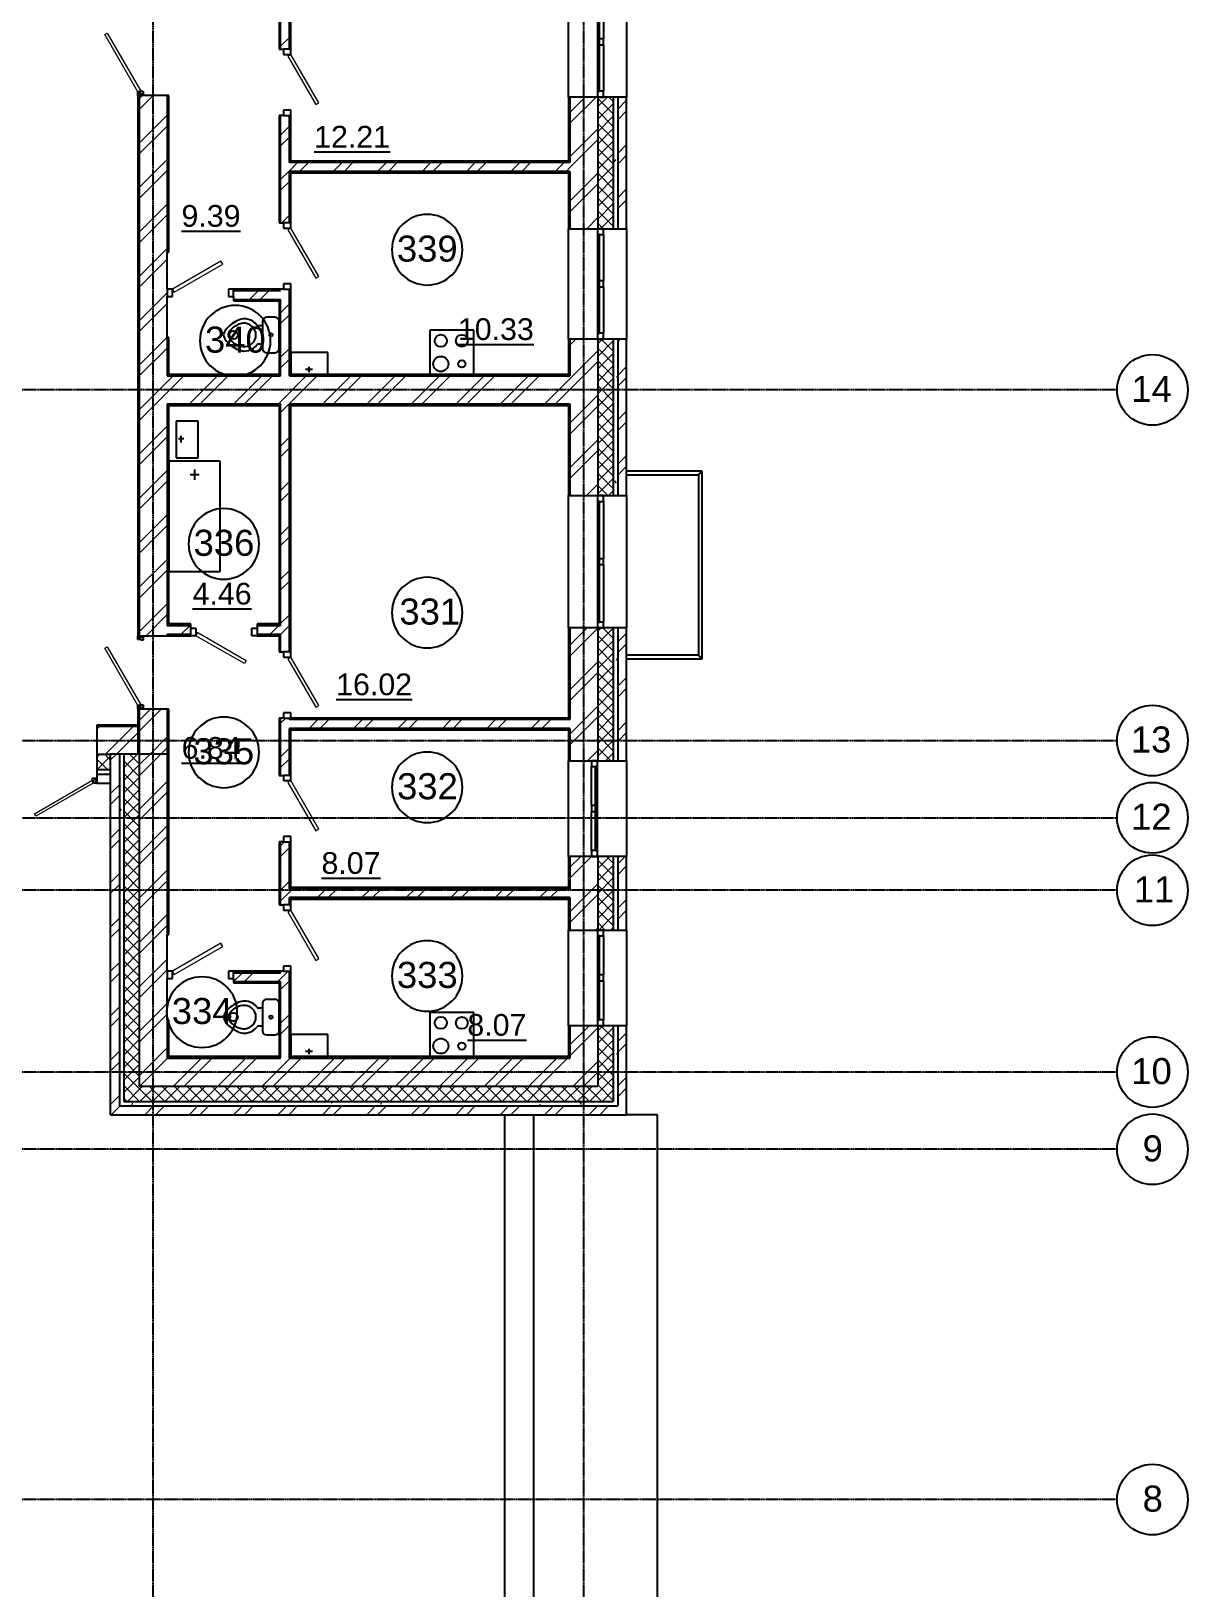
# Model space of a CAD drawing. Header units: millimetres. Extents: x -3463 to 813393, y -106315 to 159215.
# Drawn here: x 396761 to 412477, y 47754 to 68909 of the extents above; entities that cross this region are included whole.
import ezdxf

# ---------------------------------------------------------------- set-up
doc = ezdxf.new("R2010")
doc.units = ezdxf.units.MM
doc.linetypes.add('Линия сетки', pattern=[22.225, 12.7, -3.175, 3.175, -3.175])
doc.layers.add('AXIS_', color=252, linetype='Continuous')
doc.layers.add('PLANS_', color=252, linetype='Continuous')
doc.styles.add('arial', font='arial.ttf')
doc.styles.add('Arial_1', font='arial.ttf', dxfattribs={"height": 295.05988})

# ---------------------------------------------------------------- blocks, each defined once
blk = doc.blocks.new('A$Cb4756d35')
at = {"layer": 'AXIS_', "linetype": 'Линия сетки'}
for p, q in [((499, -53407), (499, 31376)), ((6349, -53407), (6349, 31376)), ((13594, 5205), (-14947, 5205)), ((-14947, 440), (13594, 440)), ((-14947, -610), (13594, -610)), ((13594, -1595), (-14947, -1595)), ((13594, -4065), (-14947, -4065)), ((13594, -5115), (-14947, -5115)), ((13594, -9875), (-14947, -9875))]:
    blk.add_line(p, q, dxfattribs=at)
at = {"layer": 'AXIS_'}
for centre in [(14074, 5205), (14074, 440), (14074, -610), (14074, -1595), (14074, -4065), (14074, -5115), (14074, -9875)]:
    blk.add_circle(centre, 480, dxfattribs=at)
at = {"layer": 'PLANS_', "lineweight": 25}
for p, q in [((2209, 11715), (2209, 9835)), ((2369, 9835), (2369, 11555)), ((2209, 9835), (2269, 9835)), ((289, 9205), (289, 1865)), ((709, 9205), (359, 9205)), ((709, 7075), (709, 9205)), ((6929, 9185), (6139, 9185)), ((6139, 9185), (6139, 8315)), ((6929, 7395), (6929, 9185)), ((2209, 8935), (2209, 7475)), ((2269, 8935), (2209, 8935)), ((2369, 8315), (2369, 8935)), ((6139, 8315), (2369, 8315)), ((2369, 7475), (2369, 8155)), ((2369, 8155), (6139, 8155)), ((6139, 8155), (6139, 7395)), ((2209, 7475), (2269, 7475)), ((6139, 7395), (6929, 7395)), ((689, 6575), (689, 7075)), ((689, 7075), (709, 7075)), ((2269, 6575), (1589, 6575)), ((2369, 5415), (2369, 6575)), ((689, 5915), (689, 6475)), ((1589, 6475), (1589, 6415)), ((1589, 6415), (2209, 6415)), ((2209, 6415), (2209, 5415)), ((709, 5915), (689, 5915)), ((709, 5415), (709, 5915)), ((6929, 5895), (6139, 5895)), ((6139, 5895), (6139, 5415)), ((6929, 3770), (6929, 5895)), ((2209, 5415), (709, 5415)), ((6139, 5415), (2369, 5415)), ((709, 4995), (2209, 4995)), ((709, 2025), (709, 4995)), ((2209, 4995), (2209, 2025)), ((2369, 4995), (6139, 4995)), ((2369, 1645), (2369, 4995)), ((6139, 4995), (6139, 3770)), ((6139, 3770), (6929, 3770)), ((1009, 2025), (709, 2025)), ((1009, 1965), (1009, 2025)), ((2209, 2025), (1909, 2025)), ((1909, 2025), (1909, 1965)), ((6929, 1970), (6139, 1970)), ((6139, 1970), (6139, 745)), ((6929, 165), (6929, 1970)), ((359, 1865), (1009, 1865)), ((1909, 1865), (2209, 1865)), ((2209, 1865), (2209, 1645)), ((2209, 1645), (2269, 1645)), ((289, 865), (289, 255)), ((709, 865), (359, 865)), ((709, -2195), (709, 865)), ((289, 650), (-266, 650)), ((-266, 650), (-266, -70)), ((2209, 745), (2209, -35)), ((2269, 745), (2209, 745)), ((6139, 745), (2369, 745)), ((2369, -35), (2369, 585)), ((2369, 585), (6139, 585)), ((6139, 585), (6139, 165)), ((709, 255), (-81, 255)), ((-81, -4645), (-81, 255)), ((6139, 165), (6929, 165)), ((-266, -140), (-81, -140)), ((2209, -35), (2269, -35)), ((2209, -935), (2209, -1795)), ((2269, -935), (2209, -935)), ((2369, -1555), (2369, -935)), ((6929, -1135), (6139, -1135)), ((6139, -1135), (6139, -1555)), ((6929, -2135), (6929, -1135)), ((6139, -1555), (2369, -1555)), ((2209, -1795), (2269, -1795)), ((2369, -1795), (2369, -1715)), ((2369, -1715), (6139, -1715)), ((6139, -1715), (6139, -2135)), ((689, -2695), (689, -2195)), ((689, -2195), (709, -2195)), ((6139, -2135), (6929, -2135)), ((2269, -2695), (1589, -2695)), ((2369, -3855), (2369, -2695)), ((689, -3355), (689, -2795)), ((1589, -2795), (1589, -2855)), ((1589, -2855), (2209, -2855)), ((2209, -2855), (2209, -3855)), ((709, -3355), (689, -3355)), ((709, -3855), (709, -3355)), ((6929, -3435), (6139, -3435)), ((6139, -3435), (6139, -3855)), ((6929, -4645), (6929, -3435)), ((2209, -3855), (709, -3855)), ((6139, -3855), (2369, -3855)), ((-81, -4645), (6929, -4645)), ((5270, -4645), (5270, -48726)), ((5670, -49126), (5670, -4645))]:
    blk.add_line(p, q, dxfattribs=at)
at = {"layer": 'PLANS_'}
for p, q in [((2229, 9835), (2229, 11715)), ((2349, 9835), (2349, 11575)), ((6139, 9185), (6139, 10685)), ((6534, 10605), (6534, 9265)), ((6563, 9265), (6563, 10605)), ((6614, 10605), (6614, 9975)), ((6929, 10685), (6929, 9185)), ((6534, 9975), (6534, 9895)), ((6614, 9975), (6534, 9975)), ((6614, 9895), (6614, 9975)), ((2369, 9835), (2269, 9835)), ((2269, 9835), (2269, 9765)), ((2269, 9765), (2369, 9765)), ((2369, 9765), (2369, 9835)), ((6534, 9895), (6614, 9895)), ((6614, 9895), (6614, 9265)), ((289, 9255), (329, 9255)), ((289, 9225), (289, 9255)), ((359, 9225), (289, 9225)), ((289, 9225), (359, 9225)), ((289, 9205), (289, 9225)), ((359, 9205), (289, 9205)), ((309, 9205), (309, 1865)), ((329, 9265), (359, 9265)), ((329, 9255), (329, 9265)), ((359, 9265), (359, 9225)), ((359, 9225), (359, 9205)), ((689, 9205), (689, 7075)), ((6159, 9185), (6159, 8295)), ((6534, 9265), (6563, 9265)), ((6534, 9265), (6534, 9185)), ((6614, 9265), (6534, 9265)), ((6534, 9185), (6614, 9185)), ((6539, 9185), (6539, 7395)), ((6614, 9185), (6614, 9265)), ((6749, 9185), (6749, 7395)), ((6809, 9185), (6809, 7395)), ((2229, 7475), (2229, 8935)), ((2369, 9005), (2269, 9005)), ((2269, 9005), (2269, 8935)), ((2269, 8935), (2369, 8935)), ((2349, 8295), (2349, 8935)), ((2369, 8935), (2369, 9005)), ((6159, 8295), (2349, 8295)), ((6139, 8295), (6139, 8315)), ((2349, 7475), (2349, 8175)), ((6159, 8175), (2349, 8175)), ((6139, 8155), (6139, 8175)), ((6159, 8175), (6159, 7395)), ((2369, 7475), (2269, 7475)), ((2269, 7475), (2269, 7405)), ((2269, 7405), (2369, 7405)), ((2369, 7405), (2369, 7475)), ((6139, 5895), (6139, 7395)), ((6534, 7395), (6534, 7315)), ((6614, 7395), (6534, 7395)), ((6534, 7315), (6534, 5975)), ((6563, 7315), (6534, 7315)), ((6534, 7315), (6614, 7315)), ((6563, 5975), (6563, 7315)), ((6614, 7315), (6614, 7395)), ((6614, 7315), (6614, 6685)), ((6929, 7395), (6929, 5895)), ((759, 6575), (689, 6575)), ((689, 6575), (689, 6475)), ((759, 6475), (759, 6575)), ((1519, 6575), (1519, 6475)), ((1589, 6575), (1519, 6575)), ((1589, 6475), (1589, 6575)), ((2229, 6555), (2229, 6575)), ((2369, 6645), (2269, 6645)), ((2269, 6645), (2269, 6575)), ((2269, 6575), (2369, 6575)), ((2349, 5395), (2349, 6575)), ((2369, 6575), (2369, 6645)), ((6534, 6685), (6534, 6605)), ((6614, 6685), (6534, 6685)), ((6534, 6605), (6614, 6605)), ((6614, 6605), (6614, 6685)), ((6614, 6605), (6614, 5975)), ((689, 6475), (759, 6475)), ((1519, 6475), (1589, 6475)), ((1589, 6555), (2229, 6555)), ((1589, 6435), (2229, 6435)), ((2229, 5395), (2229, 6435)), ((1984, 6137), (1984, 5766)), ((2152, 6193), (2040, 6193)), ((2209, 5766), (2209, 6137)), ((1984, 6075), (1927, 6075)), ((6534, 5975), (6563, 5975)), ((6534, 5975), (6534, 5895)), ((6614, 5975), (6534, 5975)), ((6614, 5895), (6614, 5975)), ((689, 5915), (689, 5395)), ((1984, 5828), (1927, 5828)), ((6159, 5895), (6159, 5395)), ((6534, 5895), (6614, 5895)), ((6539, 5895), (6539, 3770)), ((6749, 5895), (6749, 3770)), ((6809, 5895), (6809, 3770)), ((2040, 5710), (2152, 5710)), ((689, 5395), (2229, 5395)), ((2349, 5395), (6159, 5395)), ((6139, 5395), (6139, 5415)), ((689, 5015), (2229, 5015)), ((689, 5015), (689, 2005)), ((2229, 2005), (2229, 5015)), ((2349, 5015), (6159, 5015)), ((2349, 1645), (2349, 5015)), ((6139, 4995), (6139, 5015)), ((6159, 5015), (6159, 3770)), ((7954, 4099), (6929, 4099)), ((6929, 4049), (7904, 4049)), ((7904, 4049), (7904, 1599)), ((7954, 1549), (7954, 4099)), ((6139, 1970), (6139, 3770)), ((6534, 3770), (6534, 3690)), ((6614, 3770), (6534, 3770)), ((6534, 3690), (6534, 2050)), ((6563, 3690), (6534, 3690)), ((6534, 3690), (6614, 3690)), ((6563, 2050), (6563, 3690)), ((6614, 3690), (6614, 3770)), ((6614, 3690), (6614, 2910)), ((6929, 3770), (6929, 1970)), ((6534, 2910), (6534, 2830)), ((6614, 2910), (6534, 2910)), ((6534, 2830), (6614, 2830)), ((6614, 2830), (6614, 2910)), ((6614, 2830), (6614, 2050)), ((689, 2005), (1009, 2005)), ((1009, 1965), (1079, 1965)), ((1009, 1865), (1009, 1965)), ((1079, 1965), (1079, 1865)), ((1839, 1965), (1909, 1965)), ((1839, 1865), (1839, 1965)), ((1909, 2005), (2229, 2005)), ((1909, 1965), (1909, 1865)), ((6159, 1970), (6159, 725)), ((6534, 2050), (6563, 2050)), ((6534, 2050), (6534, 1970)), ((6614, 2050), (6534, 2050)), ((6534, 1970), (6614, 1970)), ((6539, 1970), (6539, 165)), ((6614, 1970), (6614, 2050)), ((6749, 1970), (6749, 165)), ((6809, 1970), (6809, 165)), ((289, 1865), (359, 1865)), ((289, 1845), (289, 1865)), ((289, 1845), (359, 1845)), ((289, 1815), (289, 1845)), ((359, 1845), (289, 1845)), ((329, 1815), (289, 1815)), ((329, 1805), (329, 1815)), ((359, 1805), (329, 1805)), ((359, 1865), (359, 1845)), ((359, 1845), (359, 1805)), ((689, 1885), (1009, 1885)), ((689, 1885), (689, 1865)), ((1079, 1865), (1009, 1865)), ((1909, 1865), (1839, 1865)), ((1909, 1885), (2229, 1885)), ((2229, 1645), (2229, 1885)), ((2369, 1645), (2269, 1645)), ((2269, 1645), (2269, 1575)), ((2269, 1575), (2369, 1575)), ((2369, 1575), (2369, 1645)), ((7904, 1599), (6929, 1599)), ((6929, 1549), (7954, 1549)), ((289, 915), (329, 915)), ((289, 885), (289, 915)), ((359, 885), (289, 885)), ((289, 885), (359, 885)), ((289, 865), (289, 885)), ((359, 865), (289, 865)), ((309, 865), (309, -4255)), ((329, 925), (359, 925)), ((329, 915), (329, 925)), ((359, 925), (359, 885)), ((359, 885), (359, 865)), ((689, 865), (689, -2195)), ((2229, -35), (2229, 745)), ((2369, 815), (2269, 815)), ((2269, 815), (2269, 745)), ((2269, 745), (2369, 745)), ((2349, 725), (2349, 745)), ((6159, 725), (2349, 725)), ((2369, 745), (2369, 815)), ((6139, 725), (6139, 745)), ((289, 630), (-266, 630)), ((2349, -35), (2349, 605)), ((6159, 605), (2349, 605)), ((6139, 585), (6139, 605)), ((6159, 605), (6159, 165)), ((-81, 250), (-266, 250)), ((39, 255), (39, -4525)), ((99, 255), (99, -4465)), ((-81, 40), (-266, 40)), ((6139, -1135), (6139, 165)), ((6534, 165), (6454, 165)), ((6454, 165), (6454, 85)), ((6454, 85), (6534, 85)), ((6454, -445), (6454, 85)), ((6534, 85), (6504, 85)), ((6504, 85), (6504, -1055)), ((6534, 85), (6534, 165)), ((6534, -1055), (6534, 85)), ((6929, 165), (6929, -1135)), ((-326, -70), (-286, -70)), ((-326, -100), (-326, -70)), ((-316, -100), (-326, -100)), ((-316, -140), (-316, -100)), ((-286, -140), (-316, -140)), ((-286, -70), (-286, -140)), ((-286, -140), (-286, -70)), ((-286, -70), (-266, -70)), ((-266, -140), (-286, -140)), ((-81, -20), (-266, -20)), ((-266, -70), (-266, -140)), ((2369, -35), (2269, -35)), ((2269, -35), (2269, -105)), ((2269, -105), (2369, -105)), ((2369, -105), (2369, -35)), ((6534, -445), (6454, -445)), ((6454, -445), (6454, -525)), ((6454, -525), (6534, -525)), ((6454, -1055), (6454, -525)), ((6534, -525), (6534, -445)), ((2229, -1795), (2229, -935)), ((2369, -865), (2269, -865)), ((2269, -865), (2269, -935)), ((2269, -935), (2369, -935)), ((2349, -1575), (2349, -935)), ((2369, -935), (2369, -865)), ((6534, -1055), (6454, -1055)), ((6454, -1055), (6454, -1135)), ((6504, -1055), (6534, -1055)), ((6534, -1135), (6534, -1055)), ((6159, -1135), (6159, -1575)), ((6454, -1135), (6534, -1135)), ((6539, -1135), (6539, -2135)), ((6749, -1135), (6749, -2135)), ((6809, -1135), (6809, -2135)), ((6159, -1575), (2349, -1575)), ((6139, -1575), (6139, -1555)), ((2369, -1795), (2269, -1795)), ((2269, -1795), (2269, -1865)), ((2269, -1865), (2369, -1865)), ((2349, -1795), (2349, -1695)), ((6159, -1695), (2349, -1695)), ((2369, -1865), (2369, -1795)), ((6139, -1715), (6139, -1695)), ((6159, -1695), (6159, -2135)), ((6139, -3435), (6139, -2135)), ((6534, -2135), (6534, -2215)), ((6614, -2135), (6534, -2135)), ((6534, -2215), (6534, -3355)), ((6563, -2215), (6534, -2215)), ((6534, -2215), (6614, -2215)), ((6563, -3355), (6563, -2215)), ((6614, -2215), (6614, -2135)), ((6614, -2215), (6614, -2745)), ((6929, -2135), (6929, -3435)), ((759, -2695), (689, -2695)), ((689, -2695), (689, -2795)), ((759, -2795), (759, -2695)), ((1519, -2695), (1519, -2795)), ((1589, -2695), (1519, -2695)), ((1589, -2795), (1589, -2695)), ((1589, -2715), (2229, -2715)), ((2229, -2715), (2229, -2695)), ((2369, -2625), (2269, -2625)), ((2269, -2625), (2269, -2695)), ((2269, -2695), (2369, -2695)), ((2349, -3875), (2349, -2695)), ((2369, -2695), (2369, -2625)), ((6534, -2745), (6534, -2825)), ((6614, -2745), (6534, -2745)), ((6614, -2825), (6614, -2745)), ((689, -2795), (759, -2795)), ((1519, -2795), (1589, -2795)), ((1589, -2835), (2229, -2835)), ((2229, -3875), (2229, -2835)), ((6534, -2825), (6614, -2825)), ((6614, -2825), (6614, -3355)), ((1984, -3133), (1984, -3504)), ((2152, -3077), (2040, -3077)), ((2209, -3504), (2209, -3133)), ((689, -3355), (689, -3875)), ((1984, -3195), (1927, -3195)), ((6534, -3355), (6563, -3355)), ((6534, -3355), (6534, -3435)), ((6614, -3355), (6534, -3355)), ((6614, -3435), (6614, -3355)), ((1984, -3442), (1927, -3442)), ((2040, -3560), (2152, -3560)), ((6159, -3435), (6159, -3875)), ((6534, -3435), (6614, -3435)), ((6539, -3435), (6539, -4255)), ((6749, -3435), (6749, -4465)), ((6809, -3435), (6809, -4525)), ((689, -3875), (2229, -3875)), ((2209, -3855), (2229, -3855)), ((2349, -3855), (2369, -3855)), ((2349, -3875), (6159, -3875)), ((309, -4255), (6539, -4255)), ((39, -4525), (6809, -4525)), ((99, -4465), (6749, -4465)), ((7349, -4645), (6929, -4645)), ((7349, -50805), (7349, -4645))]:
    blk.add_line(p, q, dxfattribs=at)
at = {"layer": 'PLANS_', "lineweight": 13}
for p, q in [((-161, 10034), (-127, 10054)), ((289, 9255), (-161, 10034)), ((-127, 10054), (323, 9275)), ((2369, 9765), (2325, 9740)), ((2325, 9740), (2705, 9082)), ((2749, 9107), (2369, 9765)), ((323, 9275), (289, 9255)), ((2705, 9082), (2749, 9107)), ((2369, 7405), (2325, 7380)), ((2749, 6747), (2369, 7405)), ((2325, 7380), (2705, 6722)), ((1417, 6955), (759, 6575)), ((784, 6532), (1442, 6912)), ((1442, 6912), (1417, 6955)), ((759, 6575), (784, 6532)), ((2705, 6722), (2749, 6747)), ((1079, 1865), (1104, 1908)), ((1104, 1908), (1762, 1528)), ((-161, 1694), (-127, 1714)), ((289, 915), (-161, 1694)), ((-127, 1714), (323, 935)), ((1737, 1485), (1079, 1865)), ((1762, 1528), (1737, 1485)), ((2369, 1575), (2325, 1550)), ((2325, 1550), (2705, 892)), ((2749, 917), (2369, 1575)), ((323, 935), (289, 915)), ((2705, 892), (2749, 917)), ((-1116, -555), (-336, -105)), ((-316, -140), (-1096, -590)), ((-336, -105), (-316, -140)), ((2369, -105), (2325, -130)), ((2325, -130), (2705, -788)), ((2749, -763), (2369, -105)), ((-1096, -590), (-1116, -555)), ((2705, -788), (2749, -763)), ((2369, -1865), (2325, -1890)), ((2325, -1890), (2705, -2548)), ((2749, -2523), (2369, -1865)), ((1417, -2315), (759, -2695)), ((1442, -2358), (1417, -2315)), ((784, -2738), (1442, -2358)), ((2705, -2548), (2749, -2523)), ((759, -2695), (784, -2738))]:
    blk.add_line(p, q, dxfattribs=at)
at = {"layer": 'PLANS_', "linetype": 'Continuous', "lineweight": 9}
for p, q in [((2229, 9874), (2349, 9994)), ((2336, 9835), (2349, 9847)), ((309, 9161), (353, 9205)), ((309, 9014), (499, 9205)), ((6159, 8976), (6368, 9185)), ((6159, 8830), (6514, 9185)), ((6539, 9054), (6670, 9185)), ((6749, 8956), (6539, 9166)), ((6749, 9126), (6689, 9185)), ((6809, 9022), (6929, 9142)), ((309, 8557), (689, 8937)), ((6539, 8884), (6749, 9094)), ((6749, 8786), (6539, 8996)), ((6539, 8714), (6749, 8924)), ((6809, 8876), (6929, 8996)), ((309, 8411), (689, 8791)), ((2229, 8667), (2349, 8787)), ((6143, 8703), (6139, 8695)), ((6159, 8372), (6539, 8752)), ((6749, 8617), (6539, 8827)), ((6539, 8545), (6749, 8755)), ((2229, 8521), (2349, 8641)), ((6159, 8226), (6539, 8606)), ((6749, 8447), (6539, 8657)), ((6539, 8375), (6749, 8585)), ((6749, 8277), (6539, 8487)), ((6809, 8419), (6929, 8539)), ((309, 7954), (689, 8334)), ((2349, 8183), (2460, 8295)), ((2487, 8175), (2607, 8295)), ((2944, 8175), (3064, 8295)), ((3090, 8175), (3210, 8295)), ((3547, 8175), (3667, 8295)), ((3693, 8175), (3813, 8295)), ((4151, 8175), (4271, 8295)), ((4297, 8175), (4417, 8295)), ((4754, 8175), (4874, 8295)), ((4900, 8175), (5020, 8295)), ((5358, 8175), (5478, 8295)), ((5504, 8175), (5624, 8295)), ((5961, 8175), (6081, 8295)), ((6539, 8205), (6749, 8415)), ((6749, 8108), (6539, 8318)), ((6777, 8337), (6757, 8303)), ((6809, 8273), (6929, 8393)), ((309, 7807), (689, 8187)), ((2229, 8063), (2349, 8183)), ((6107, 8175), (6159, 8226)), ((6159, 7769), (6539, 8149)), ((6539, 8036), (6749, 8246)), ((6749, 7938), (6539, 8148)), ((6539, 7866), (6749, 8076)), ((2229, 7917), (2349, 8037)), ((6159, 7623), (6539, 8003)), ((6749, 7768), (6539, 7978)), ((6539, 7696), (6749, 7906)), ((6809, 7816), (6929, 7936)), ((309, 7350), (689, 7730)), ((6749, 7599), (6539, 7809)), ((6539, 7527), (6749, 7737)), ((6749, 7429), (6539, 7639)), ((6809, 7669), (6929, 7789)), ((309, 7204), (689, 7584)), ((2244, 7475), (2349, 7580)), ((6388, 7395), (6539, 7546)), ((6613, 7395), (6539, 7469)), ((6577, 7395), (6749, 7567)), ((6534, 7395), (6539, 7399)), ((6746, 7395), (6749, 7397)), ((309, 6747), (689, 7127)), ((309, 6601), (689, 6981)), ((309, 6143), (689, 6523)), ((309, 5997), (689, 6377)), ((1807, 6435), (1927, 6555)), ((1953, 6435), (2073, 6555)), ((2229, 6253), (2349, 6373)), ((2229, 6107), (2349, 6227)), ((309, 5540), (689, 5920)), ((309, 5394), (689, 5774)), ((2229, 5649), (2349, 5769)), ((6159, 5812), (6241, 5895)), ((6159, 5355), (6539, 5735)), ((6539, 5829), (6604, 5895)), ((6539, 5660), (6749, 5870)), ((6749, 5562), (6539, 5772)), ((6749, 5732), (6585, 5895)), ((6809, 5859), (6845, 5895)), ((2229, 5503), (2349, 5623)), ((6149, 5536), (6139, 5555)), ((6159, 5209), (6539, 5589)), ((6539, 5490), (6749, 5700)), ((6749, 5392), (6539, 5602)), ((6539, 5320), (6749, 5530)), ((6809, 5402), (6929, 5522)), ((309, 4936), (689, 5316)), ((689, 5316), (767, 5395)), ((689, 5170), (913, 5395)), ((991, 5015), (1371, 5395)), ((1137, 5015), (1517, 5395)), ((1594, 5015), (1974, 5395)), ((1740, 5015), (2120, 5395)), ((2198, 5015), (2578, 5395)), ((2344, 5015), (2724, 5395)), ((2801, 5015), (3181, 5395)), ((2947, 5015), (3327, 5395)), ((3405, 5015), (3785, 5395)), ((3551, 5015), (3931, 5395)), ((4008, 5015), (4388, 5395)), ((4154, 5015), (4534, 5395)), ((4612, 5015), (4992, 5395)), ((4758, 5015), (5138, 5395)), ((5215, 5015), (5595, 5395)), ((5361, 5015), (5741, 5395)), ((5818, 5015), (6159, 5355)), ((6749, 5223), (6539, 5433)), ((6539, 5151), (6749, 5361)), ((6809, 5370), (6795, 5393)), ((6809, 5255), (6929, 5375)), ((309, 4790), (689, 5170)), ((5965, 5015), (6159, 5209)), ((6159, 4752), (6539, 5132)), ((6749, 5053), (6539, 5263)), ((6539, 4981), (6749, 5191)), ((6749, 4883), (6539, 5093)), ((2229, 4900), (2344, 5015)), ((6159, 4605), (6539, 4985)), ((6539, 4811), (6749, 5021)), ((6749, 4714), (6539, 4924)), ((6809, 4798), (6929, 4918)), ((309, 4333), (689, 4713)), ((6539, 4642), (6749, 4852)), ((6749, 4544), (6539, 4754)), ((6539, 4472), (6749, 4682)), ((6809, 4652), (6929, 4772)), ((309, 4187), (689, 4567)), ((2229, 4442), (2349, 4562)), ((6159, 4148), (6539, 4528)), ((6749, 4374), (6539, 4584)), ((6539, 4302), (6749, 4512)), ((2229, 4296), (2349, 4416)), ((6159, 4002), (6539, 4382)), ((6749, 4204), (6539, 4414)), ((6539, 4132), (6749, 4342)), ((6749, 4035), (6539, 4245)), ((6809, 4195), (6929, 4315)), ((309, 3729), (689, 4109)), ((6539, 3963), (6749, 4173)), ((6749, 3865), (6539, 4075)), ((6809, 4048), (6929, 4168)), ((309, 3583), (689, 3963)), ((2229, 3839), (2349, 3959)), ((2229, 3693), (2349, 3813)), ((6384, 3770), (6539, 3925)), ((6539, 3793), (6749, 4003)), ((6674, 3770), (6539, 3905)), ((6685, 3770), (6749, 3833)), ((6791, 3936), (6771, 3971)), ((6530, 3770), (6539, 3778)), ((309, 3126), (689, 3506)), ((309, 2980), (689, 3360)), ((2229, 3236), (2349, 3356)), ((2229, 3089), (2349, 3209)), ((309, 2522), (689, 2902)), ((309, 2376), (689, 2756)), ((2229, 2632), (2349, 2752)), ((2229, 2486), (2349, 2606)), ((309, 1919), (689, 2299)), ((401, 1865), (689, 2153)), ((2229, 2029), (2349, 2149)), ((878, 1885), (998, 2005)), ((2085, 1885), (2205, 2005)), ((2229, 1882), (2349, 2002)), ((6159, 1734), (6394, 1970)), ((6159, 1588), (6539, 1968)), ((6539, 1926), (6582, 1970)), ((6539, 1757), (6749, 1967)), ((6749, 1829), (6607, 1970)), ((6749, 1659), (6539, 1869)), ((6539, 1587), (6749, 1797)), ((6749, 1489), (6539, 1699)), ((6809, 1781), (6929, 1901)), ((6809, 1635), (6929, 1755)), ((6159, 1131), (6539, 1511)), ((6539, 1417), (6749, 1627)), ((6749, 1319), (6539, 1529)), ((6807, 1562), (6787, 1528)), ((6141, 1384), (6139, 1380)), ((6159, 985), (6539, 1365)), ((6539, 1247), (6749, 1457)), ((6749, 1150), (6539, 1360)), ((6539, 1078), (6749, 1288)), ((6809, 1177), (6929, 1297)), ((6749, 980), (6539, 1190)), ((6539, 908), (6749, 1118)), ((6809, 1031), (6929, 1151)), ((309, 712), (462, 865)), ((309, 566), (608, 865)), ((6159, 527), (6539, 907)), ((6749, 810), (6539, 1020)), ((6539, 738), (6749, 948)), ((6749, 641), (6539, 851)), ((2229, 675), (2298, 745)), ((2615, 605), (2735, 725)), ((2762, 605), (2882, 725)), ((3219, 605), (3339, 725)), ((3365, 605), (3485, 725)), ((3822, 605), (3942, 725)), ((3969, 605), (4089, 725)), ((4426, 605), (4546, 725)), ((4572, 605), (4692, 725)), ((5029, 605), (5149, 725)), ((5176, 605), (5296, 725)), ((5633, 605), (5753, 725)), ((5779, 605), (5899, 725)), ((6159, 381), (6539, 761)), ((6539, 569), (6749, 779)), ((6749, 471), (6539, 681)), ((6809, 574), (6929, 694)), ((-266, 594), (-231, 630)), ((-153, 250), (227, 630)), ((-2, 255), (289, 546)), ((455, 255), (689, 489)), ((6539, 399), (6749, 609)), ((6749, 301), (6539, 511)), ((6539, 229), (6749, 439)), ((6809, 428), (6929, 548)), ((-266, 212), (-229, 250)), ((-266, 43), (-81, 228)), ((-81, 173), (-158, 250)), ((-81, 176), (-2, 255)), ((99, 238), (116, 255)), ((99, 68), (285, 255)), ((309, 123), (176, 255)), ((309, 109), (455, 255)), ((309, -38), (601, 255)), ((601, 255), (689, 342)), ((2229, 218), (2349, 338)), ((6400, 165), (6539, 304)), ((6715, 165), (6539, 341)), ((6644, 165), (6749, 269)), ((-118, 40), (-266, 189)), ((-99, 40), (-81, 58)), ((309, -47), (99, 163)), ((99, -101), (309, 109)), ((2229, 72), (2349, 192)), ((6545, 165), (6539, 172)), ((-81, -281), (39, -161)), ((309, -217), (99, -7)), ((99, -271), (309, -61)), ((309, -386), (99, -176)), ((309, -495), (689, -115)), ((-81, -428), (39, -308)), ((99, -441), (309, -231)), ((309, -556), (99, -346)), ((99, -611), (309, -401)), ((309, -641), (689, -261)), ((67, -510), (46, -475)), ((309, -726), (99, -516)), ((99, -780), (309, -570)), ((-81, -885), (39, -765)), ((99, -791), (93, -802)), ((309, -896), (99, -686)), ((99, -950), (309, -740)), ((309, -1098), (689, -718)), ((-81, -1031), (39, -911)), ((309, -1065), (99, -855)), ((99, -1120), (309, -910)), ((309, -1235), (99, -1025)), ((309, -1245), (689, -865)), ((2229, -989), (2282, -935)), ((2229, -1135), (2349, -1015)), ((99, -1289), (309, -1079)), ((309, -1405), (99, -1195)), ((99, -1459), (309, -1249)), ((6159, -1283), (6307, -1135)), ((6159, -1429), (6453, -1135)), ((6539, -1298), (6702, -1135)), ((6749, -1396), (6539, -1186)), ((6539, -1468), (6749, -1258)), ((6749, -1226), (6657, -1135)), ((6809, -1237), (6910, -1135)), ((6809, -1383), (6929, -1263)), ((-81, -1488), (39, -1368)), ((309, -1574), (99, -1364)), ((99, -1629), (309, -1419)), ((309, -1702), (689, -1322)), ((309, -1848), (689, -1468)), ((2229, -1592), (2349, -1472)), ((6749, -1566), (6539, -1356)), ((6539, -1638), (6749, -1428)), ((-81, -1635), (39, -1515)), ((309, -1744), (99, -1534)), ((99, -1798), (309, -1588)), ((2229, -1739), (2349, -1619)), ((2349, -1619), (2392, -1575)), ((2729, -1695), (2849, -1575)), ((2876, -1695), (2996, -1575)), ((3333, -1695), (3453, -1575)), ((3479, -1695), (3599, -1575)), ((3936, -1695), (4056, -1575)), ((4083, -1695), (4203, -1575)), ((4540, -1695), (4660, -1575)), ((4686, -1695), (4806, -1575)), ((5143, -1695), (5263, -1575)), ((5289, -1695), (5409, -1575)), ((5747, -1695), (5867, -1575)), ((5893, -1695), (6013, -1575)), ((6159, -1887), (6539, -1507)), ((6159, -2033), (6539, -1653)), ((6749, -1735), (6539, -1525)), ((6539, -1807), (6749, -1597)), ((309, -1914), (99, -1704)), ((99, -1968), (309, -1758)), ((309, -2084), (99, -1874)), ((6749, -1905), (6539, -1695)), ((6539, -1977), (6749, -1767)), ((6749, -2075), (6539, -1865)), ((6809, -1840), (6929, -1720)), ((6809, -1986), (6929, -1866)), ((-81, -2092), (39, -1972)), ((99, -2138), (309, -1928)), ((309, -2253), (99, -2043)), ((99, -2308), (309, -2098)), ((309, -2305), (689, -1925)), ((309, -2452), (689, -2072)), ((6514, -2135), (6539, -2110)), ((6639, -2135), (6539, -2034)), ((6550, -2135), (6749, -1937)), ((6720, -2135), (6749, -2106)), ((-81, -2238), (39, -2118)), ((309, -2423), (99, -2213)), ((99, -2477), (309, -2267)), ((309, -2593), (99, -2383)), ((99, -2647), (309, -2437)), ((309, -2909), (689, -2529)), ((-81, -2695), (39, -2575)), ((-81, -2842), (39, -2722)), ((309, -2762), (99, -2552)), ((99, -2817), (309, -2607)), ((309, -2932), (99, -2722)), ((309, -3055), (689, -2675)), ((1589, -2835), (1709, -2715)), ((1736, -2835), (1856, -2715)), ((2229, -2799), (2333, -2695)), ((99, -2986), (309, -2776)), ((309, -3102), (99, -2892)), ((99, -3156), (309, -2946)), ((2193, -2835), (2229, -2799)), ((2229, -2945), (2349, -2825)), ((309, -3271), (99, -3061)), ((99, -3326), (309, -3116)), ((309, -3512), (689, -3132)), ((-81, -3299), (39, -3179)), ((-81, -3445), (39, -3325)), ((309, -3441), (99, -3231)), ((99, -3496), (309, -3286)), ((309, -3659), (689, -3279)), ((2229, -3403), (2349, -3283)), ((309, -3611), (99, -3401)), ((99, -3665), (309, -3455)), ((309, -3781), (99, -3571)), ((2229, -3549), (2349, -3429)), ((6159, -3697), (6421, -3435)), ((6159, -3843), (6539, -3463)), ((6539, -3504), (6608, -3435)), ((6539, -3674), (6749, -3464)), ((6749, -3772), (6539, -3562)), ((6749, -3602), (6581, -3435)), ((6809, -3650), (6929, -3530)), ((-81, -3902), (39, -3782)), ((99, -3835), (309, -3625)), ((309, -3950), (99, -3740)), ((99, -4005), (309, -3795)), ((309, -4116), (689, -3736)), ((6539, -3844), (6749, -3634)), ((6749, -3941), (6539, -3731)), ((6539, -4013), (6749, -3803)), ((6809, -3800), (6794, -3826)), ((6809, -3797), (6929, -3677)), ((-81, -4049), (39, -3929)), ((39, -3821), (39, -3821)), ((309, -4120), (99, -3910)), ((99, -4174), (309, -3964)), ((316, -4255), (689, -3882)), ((689, -3882), (696, -3875)), ((725, -3864), (765, -3864)), ((773, -4255), (1153, -3875)), ((919, -4255), (1299, -3875)), ((1212, -3864), (1253, -3864)), ((1376, -4255), (1756, -3875)), ((1523, -4255), (1903, -3875)), ((1980, -4255), (2360, -3875)), ((2126, -4255), (2506, -3875)), ((2432, -3864), (2472, -3864)), ((2549, -3863), (2542, -3875)), ((2562, -3856), (2561, -3855)), ((2583, -4255), (2963, -3875)), ((2729, -4255), (3109, -3875)), ((3163, -3864), (3203, -3864)), ((3187, -4255), (3567, -3875)), ((3333, -4255), (3713, -3875)), ((3790, -4255), (4170, -3875)), ((3895, -3864), (3935, -3864)), ((3936, -4255), (4316, -3875)), ((4394, -4255), (4774, -3875)), ((4540, -4255), (4920, -3875)), ((4997, -4255), (5377, -3875)), ((5143, -4255), (5523, -3875)), ((5358, -3864), (5398, -3864)), ((5601, -4255), (5981, -3875)), ((5747, -4255), (6127, -3875)), ((5949, -3871), (5940, -3855)), ((6089, -3864), (6129, -3864)), ((6204, -4255), (6539, -3920)), ((6749, -4111), (6539, -3901)), ((6539, -4183), (6749, -3973)), ((309, -4290), (99, -4080)), ((99, -4344), (309, -4134)), ((6350, -4255), (6539, -4067)), ((6749, -4281), (6539, -4071)), ((6539, -4353), (6749, -4143)), ((6809, -4254), (6929, -4134)), ((-81, -4506), (39, -4386)), ((309, -4459), (99, -4249)), ((144, -4465), (99, -4419)), ((147, -4465), (309, -4304)), ((309, -4304), (357, -4255)), ((484, -4465), (309, -4290)), ((317, -4465), (527, -4255)), ((654, -4465), (444, -4255)), ((487, -4465), (697, -4255)), ((823, -4465), (613, -4255)), ((656, -4465), (866, -4255)), ((993, -4465), (783, -4255)), ((826, -4465), (1036, -4255)), ((1163, -4465), (953, -4255)), ((996, -4465), (1206, -4255)), ((1332, -4465), (1122, -4255)), ((1166, -4465), (1376, -4255)), ((1502, -4465), (1292, -4255)), ((1335, -4465), (1545, -4255)), ((1672, -4465), (1462, -4255)), ((1505, -4465), (1715, -4255)), ((1841, -4465), (1631, -4255)), ((1675, -4465), (1885, -4255)), ((2011, -4465), (1801, -4255)), ((1844, -4465), (2054, -4255)), ((2181, -4465), (1971, -4255)), ((2014, -4465), (2224, -4255)), ((2351, -4465), (2141, -4255)), ((2184, -4465), (2394, -4255)), ((2520, -4465), (2310, -4255)), ((2354, -4465), (2564, -4255)), ((2690, -4465), (2480, -4255)), ((2523, -4465), (2733, -4255)), ((2860, -4465), (2650, -4255)), ((2693, -4465), (2903, -4255)), ((3029, -4465), (2819, -4255)), ((2863, -4465), (3073, -4255)), ((3199, -4465), (2989, -4255)), ((3032, -4465), (3242, -4255)), ((3369, -4465), (3159, -4255)), ((3202, -4465), (3412, -4255)), ((3539, -4465), (3329, -4255)), ((3372, -4465), (3582, -4255)), ((3708, -4465), (3498, -4255)), ((3541, -4465), (3751, -4255)), ((3878, -4465), (3668, -4255)), ((3711, -4465), (3921, -4255)), ((4048, -4465), (3838, -4255)), ((3881, -4465), (4091, -4255)), ((4217, -4465), (4007, -4255)), ((4051, -4465), (4261, -4255)), ((4387, -4465), (4177, -4255)), ((4220, -4465), (4430, -4255)), ((4557, -4465), (4347, -4255)), ((4390, -4465), (4600, -4255)), ((4726, -4465), (4516, -4255)), ((4560, -4465), (4770, -4255)), ((4896, -4465), (4686, -4255)), ((4729, -4465), (4939, -4255)), ((5066, -4465), (4856, -4255)), ((4899, -4465), (5109, -4255)), ((5236, -4465), (5026, -4255)), ((5069, -4465), (5279, -4255)), ((5405, -4465), (5195, -4255)), ((5239, -4465), (5449, -4255)), ((5575, -4465), (5365, -4255)), ((5408, -4465), (5618, -4255)), ((5745, -4465), (5535, -4255)), ((5578, -4465), (5788, -4255)), ((5914, -4465), (5704, -4255)), ((5748, -4465), (5958, -4255)), ((6084, -4465), (5874, -4255)), ((5917, -4465), (6127, -4255)), ((6254, -4465), (6044, -4255)), ((6087, -4465), (6297, -4255)), ((6424, -4465), (6214, -4255)), ((6257, -4465), (6467, -4255)), ((6539, -4410), (6383, -4255)), ((6426, -4465), (6539, -4353)), ((6749, -4451), (6539, -4241)), ((6593, -4465), (6539, -4410)), ((6596, -4465), (6749, -4313)), ((6809, -4400), (6929, -4280)), ((-74, -4645), (39, -4532)), ((39, -4532), (46, -4525)), ((217, -4487), (197, -4522)), ((314, -4465), (309, -4459)), ((383, -4645), (503, -4525)), ((529, -4645), (649, -4525)), ((986, -4645), (1106, -4525)), ((1133, -4645), (1253, -4525)), ((1590, -4645), (1710, -4525)), ((1736, -4645), (1856, -4525)), ((2193, -4645), (2313, -4525)), ((2339, -4645), (2459, -4525)), ((2797, -4645), (2917, -4525)), ((2927, -4489), (2913, -4465)), ((2943, -4645), (3063, -4525)), ((3400, -4645), (3520, -4525)), ((3546, -4645), (3666, -4525)), ((3605, -4472), (3585, -4507)), ((4004, -4645), (4124, -4525)), ((4150, -4645), (4270, -4525)), ((4607, -4645), (4727, -4525)), ((4753, -4645), (4873, -4525)), ((5211, -4645), (5331, -4525)), ((5357, -4645), (5477, -4525)), ((5764, -4525), (5750, -4502)), ((5814, -4645), (5934, -4525)), ((5960, -4645), (6080, -4525)), ((6315, -4504), (6295, -4470)), ((6418, -4645), (6538, -4525)), ((6564, -4645), (6684, -4525))]:
    blk.add_line(p, q, dxfattribs=at)
at = {"layer": 'PLANS_', "lineweight": -3}
for p, q in [((4854, 6015), (4254, 6015)), ((4254, 6015), (4254, 5415)), ((4854, 5415), (4854, 6015)), ((2869, 5715), (2369, 5715)), ((2369, 5715), (2369, 5415)), ((2869, 5415), (2869, 5715)), ((2610, 5520), (2610, 5446)), ((4406, 5558), (4406, 5558)), ((2369, 5415), (2869, 5415)), ((2660, 5482), (2567, 5482)), ((4254, 5415), (4854, 5415)), ((1109, 4780), (809, 4780)), ((809, 4780), (809, 4280)), ((1109, 4280), (1109, 4780)), ((913, 4538), (840, 4538)), ((876, 4488), (876, 4581)), ((1409, 4237), (709, 4237)), ((709, 4237), (709, 2737)), ((809, 4280), (1109, 4280)), ((1409, 2737), (1409, 4237)), ((1122, 4052), (1001, 4052)), ((1062, 3981), (1062, 4123)), ((709, 2737), (1409, 2737)), ((4854, -3255), (4254, -3255)), ((4254, -3255), (4254, -3855)), ((4854, -3855), (4854, -3255)), ((2869, -3555), (2369, -3555)), ((2369, -3555), (2369, -3855)), ((2869, -3855), (2869, -3555)), ((2660, -3788), (2567, -3788)), ((2610, -3750), (2610, -3824)), ((4406, -3712), (4406, -3712)), ((2369, -3855), (2869, -3855)), ((4254, -3855), (4854, -3855))]:
    blk.add_line(p, q, dxfattribs=at)
at = {"layer": 'PLANS_'}
for centre, radius in [((1590, 5952), 57.4), ((2096, 5952), 22.5), ((1590, -3318), 57.4), ((2096, -3318), 22.5)]:
    blk.add_circle(centre, radius, dxfattribs=at)
at = {"layer": 'PLANS_', "lineweight": -3}
for centre, radius in [((4406, 5873), 82.8), ((4691, 5873), 80.6), ((4406, 5558), 103), ((4691, 5558), 49.4), ((4406, -3397), 82.8), ((4691, -3397), 80.6), ((4406, -3712), 103), ((4691, -3712), 49.4)]:
    blk.add_circle(centre, radius, dxfattribs=at)
at = {"layer": 'PLANS_'}
for centre, radius, start, end in [((4220, 7110), 480, 0, 180), ((4220, 7110), 480, 180, 0), ((1612, 5873), 480, 0, 180), ((1828, 5744), 444, 112.6199, 139.8878), ((1738, 5961), 209, 36.8699, 112.6199), ((2040, 6137), 56.2, 90, 180), ((2152, 6137), 56.2, 0, 90), ((1601, 5935), 147, 139.8878, 173.715), ((1601, 5968), 147, 186.285, 220.1122), ((1747, 5857), 255, 97.6281, 158.1218), ((1747, 6046), 255, 201.8782, 262.3719), ((1735, 5952), 159, 0, 97.6281), ((1735, 5952), 159, 262.3719, 0), ((1927, 6103), 28.1, 216.8699, 270), ((1612, 5873), 480, 180, 0), ((1828, 6159), 444, 220.1122, 247.3801), ((1738, 5942), 209, 247.3801, 323.1301), ((1927, 5800), 28.1, 90, 143.1301), ((2040, 5766), 56.2, 180, 270), ((2152, 5766), 56.2, 270, 0), ((1457, 3112), 480, 0, 180), ((1457, 3112), 480, 180, 0), ((4220, 2178), 480, 0, 180), ((4220, 2178), 480, 180, 0), ((1457, 279), 480, 0, 180), ((1457, 279), 480, 180, 0), ((4220, -196), 480, 0, 180), ((4220, -196), 480, 180, 0), ((4220, -2760), 480, 0, 180), ((1160, -3251), 480, 0, 180), ((4220, -2760), 480, 180, 0), ((1828, -3526), 444, 112.6199, 139.8878), ((1747, -3413), 255, 97.6281, 158.1218), ((1738, -3309), 209, 36.8699, 112.6199), ((1735, -3318), 159, 0, 97.6281), ((2040, -3133), 56.2, 90, 180), ((2152, -3133), 56.2, 0, 90), ((1160, -3251), 480, 180, 0), ((1601, -3335), 147, 139.8878, 173.715), ((1601, -3302), 147, 186.285, 220.1122), ((1747, -3224), 255, 201.8782, 262.3719), ((1735, -3318), 159, 262.3719, 0), ((1927, -3167), 28.1, 216.8699, 270), ((1828, -3111), 444, 220.1122, 247.3801), ((1738, -3328), 209, 247.3801, 323.1301), ((1927, -3470), 28.1, 90, 143.1301), ((2040, -3504), 56.2, 180, 270), ((2152, -3504), 56.2, 270, 0)]:
    blk.add_arc(centre, radius, start, end, dxfattribs=at)
for points in [[(7904, 4049), (7904, 4049), (7904, 4050), (7905, 4051), (7907, 4052), (7908, 4054), (7910, 4055), (7911, 4057), (7913, 4059), (7916, 4061), (7917, 4063), (7919, 4065), (7921, 4066), (7922, 4068), (7924, 4069), (7925, 4071), (7927, 4072), (7929, 4074), (7930, 4076), (7932, 4077), (7933, 4079), (7935, 4081), (7937, 4082), (7938, 4084), (7940, 4085), (7941, 4087), (7942, 4088), (7944, 4090), (7946, 4091), (7947, 4093), (7949, 4094), (7950, 4096), (7952, 4097), (7953, 4099), (7954, 4099), (7954, 4099)], [(7904, 1599), (7904, 1599), (7904, 1599), (7905, 1597), (7907, 1596), (7908, 1594), (7910, 1593), (7911, 1591), (7913, 1589), (7916, 1587), (7917, 1585), (7919, 1584), (7920, 1582), (7922, 1581), (7924, 1579), (7925, 1577), (7927, 1576), (7929, 1574), (7930, 1572), (7932, 1571), (7933, 1569), (7935, 1568), (7937, 1566), (7938, 1565), (7940, 1563), (7941, 1562), (7942, 1560), (7944, 1558), (7946, 1557), (7947, 1555), (7949, 1554), (7950, 1552), (7952, 1551), (7953, 1550), (7954, 1549), (7954, 1549)]]:
    blk.add_open_spline(points, degree=3, knots=[0, 0, 0, 0, 0.083333, 0.125, 0.166667, 0.208333, 0.229167, 0.25, 0.291667, 0.333333, 0.354167, 0.375, 0.395833, 0.416667, 0.4375, 0.458333, 0.479167, 0.5, 0.520833, 0.541667, 0.5625, 0.583333, 0.604167, 0.625, 0.645833, 0.666667, 0.6875, 0.708333, 0.75, 0.770833, 0.791667, 0.833333, 0.875, 0.916667, 1, 1, 1, 1], dxfattribs=at)
at = {"layer": 'AXIS_', "lineweight": -3, "style": 'arial'}
for s, height, p in [('14', 354.1, (13787, 5041)), ('13', 354.1, (13781, 277)), ('12', 354.1, (13783, -773)), ('11', 354.1, (13820, -1759)), ('10', 354.1, (13786, -4229)), ('9', 354, (13940, -5279)), ('8', 354, (13940, -10039))]:
    blk.add_text(s, height=height, dxfattribs=at).set_placement(p)
at = {"layer": 'PLANS_', "lineweight": -3}
for s, height, style, p in [('%%U12.21', 295.1, 'Arial_1', (2684, 8498)), ('%%U9.39', 295.1, 'Arial_1', (882, 7422)), ('339', 354.1, 'arial', (3809, 6948)), ('%%U10.33', 295.1, 'Arial_1', (4637, 5883)), ('340', 354.1, 'arial', (1201, 5711)), ('336', 354.1, 'arial', (1046, 2950)), ('%%U4.46', 295.1, 'Arial_1', (1032, 2288)), ('331', 354.1, 'arial', (3843, 2016)), ('%%U16.02', 295.1, 'Arial_1', (2983, 1056)), ('%%U6.84', 295.1, 'Arial_1', (884, 192)), ('335', 354.1, 'arial', (1044, 117)), ('332', 354.1, 'arial', (3811, -358)), ('%%U8.07', 295.1, 'Arial_1', (2784, -1372)), ('333', 354.1, 'arial', (3809, -2922)), ('334', 354.1, 'arial', (750, -3413)), ('%%U8.07', 295.1, 'Arial_1', (4766, -3572))]:
    blk.add_text(s, height=height, dxfattribs=dict(at, style=style)).set_placement(p)

msp = doc.modelspace()

# ---------------------------------------------------------------- block references
at = {"lineweight": -3}
msp.add_blockref('A$Cb4756d35', (397922, 58829), dxfattribs=at)

doc.saveas('drawing.dxf')
